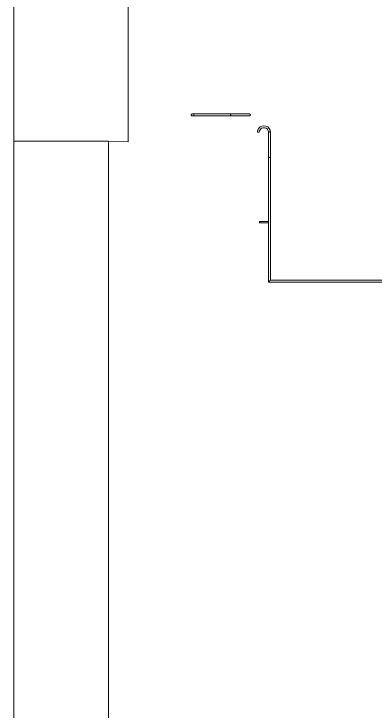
# Model space of a CAD drawing. Header units: inches. Extents: x -3803 to -1421, y -3454 to -210.
# Drawn here: x -3803 to -3529, y -2407 to -1876 of the extents above; entities that cross this region are included whole.
import ezdxf

# ---------------------------------------------------------------- set-up
doc = ezdxf.new("R2010")
doc.units = ezdxf.units.IN
doc.header["$MEASUREMENT"] = 0
doc.layers.add('A-FLOR', color=192, linetype='Continuous', lineweight=13)
doc.layers.add('A-FLOR-HRAL', color=11, linetype='Continuous', lineweight=13)

# ---------------------------------------------------------------- blocks, each defined once
blk = doc.blocks.new('Railings 19 - Railings 1-518759-DIMENSION PLAN - LEVEL 2 _579_ - 2__ - CAD')
at = {"layer": 'A-FLOR-HRAL', "lineweight": 9}
for p, q in [((-3609.73, -1966.49), (-3609.73, -1985.75)), ((-3608.23, -1985.75), (-3608.23, -1966.49)), ((-3609.73, -1985.75), (-3609.73, -2080.5)), ((-3609.7, -1985.75), (-3608.23, -1985.75)), ((-3608.23, -2079), (-3608.23, -1985.75)), ((-3519.42, -2079), (-3608.23, -2079)), ((-3519.42, -2079), (-3519.42, -2080.5)), ((-3516.42, -2079), (-3519.42, -2079)), ((-3519.42, -2079.75), (-3519.42, -2079)), ((-3452.05, -2079), (-3516.42, -2079)), ((-3342.4, -2079), (-3452.05, -2079)), ((-3609.73, -2080.5), (-3519.42, -2080.5)), ((-3519.42, -2080.5), (-3519.42, -2079.75)), ((-3519.42, -2080.5), (-3516.42, -2080.5)), ((-3516.42, -2080.5), (-3452.05, -2080.5)), ((-3452.05, -2080.5), (-3342.4, -2080.5))]:
    blk.add_line(p, q, dxfattribs=at)
at = {"layer": 'A-FLOR-HRAL', "lineweight": 9, "flags": 128}
for points in [[(-3618.17, -1966.49), (-3617.92, -1964.95), (-3617.21, -1963.55), (-3616.11, -1962.45), (-3614.71, -1961.74), (-3613.17, -1961.49), (-3611.62, -1961.74), (-3610.23, -1962.45), (-3609.12, -1963.55), (-3608.41, -1964.95), (-3608.17, -1966.49)], [(-3608.17, -1966.49), (-3608.41, -1964.95), (-3609.12, -1963.55), (-3610.23, -1962.45), (-3611.62, -1961.74), (-3613.17, -1961.49), (-3614.71, -1961.74), (-3616.11, -1962.45), (-3617.21, -1963.55), (-3617.92, -1964.95), (-3618.17, -1966.49)], [(-3616.67, -1966.49), (-3616.69, -1966.49), (-3616.77, -1966.49), (-3616.89, -1966.49), (-3617.04, -1966.49), (-3617.22, -1966.49), (-3617.42, -1966.49), (-3617.61, -1966.49), (-3617.79, -1966.49), (-3617.95, -1966.49), (-3618.07, -1966.49), (-3618.14, -1966.49), (-3618.17, -1966.49)], [(-3609.67, -1966.49), (-3609.88, -1965.29), (-3610.49, -1964.24), (-3611.42, -1963.46), (-3612.56, -1963.04), (-3613.78, -1963.04), (-3614.92, -1963.46), (-3615.85, -1964.24), (-3616.46, -1965.29), (-3616.67, -1966.49)], [(-3616.67, -1966.49), (-3616.46, -1965.29), (-3615.85, -1964.24), (-3614.92, -1963.46), (-3613.78, -1963.04), (-3612.56, -1963.04), (-3611.42, -1963.46), (-3610.49, -1964.24), (-3609.88, -1965.29), (-3609.67, -1966.49)], [(-3608.17, -1966.49), (-3608.19, -1966.49), (-3608.27, -1966.49), (-3608.39, -1966.49), (-3608.54, -1966.49)]]:
    blk.add_lwpolyline(points, dxfattribs=at)
at = {"layer": 'A-FLOR-HRAL', "lineweight": 9}
for centre, start, end in [((-3617.42, -1965.74), 141.988, 180), ((-3617.42, -1965.74), 180, 201.311), ((-3608.92, -1985.69), 0, 27.8741), ((-3608.92, -1985.69), 337.6154, 0), ((-3516.42, -2079.69), 70.3959, 112.3846), ((-3452.17, -2079.69), 67.6154, 120), ((-3346.67, -2079.69), 67.6154, 112.3846)]:
    blk.add_arc(centre, 0.75, start, end, dxfattribs=at)
for centre, start_param, end_param in [((-3608.98, -1966.49), 1.570796, 3.141593), ((-3608.98, -1966.49), 1.047198, 1.570796), ((-3608.98, -1985.75), 1.570796, 3.141593), ((-3608.98, -1985.75), 0, 1.570796)]:
    blk.add_ellipse(centre, major_axis=(0.75, 0), ratio=0.351681, start_param=start_param, end_param=end_param, dxfattribs=at)
for points, knots in [([(-3608.23, -2079), (-3608.23, -2079), (-3608.24, -2079.01), (-3608.29, -2079.05), (-3608.33, -2079.1), (-3608.37, -2079.14), (-3608.42, -2079.19), (-3608.46, -2079.23), (-3608.52, -2079.29), (-3608.59, -2079.36), (-3608.65, -2079.42), (-3608.69, -2079.46), (-3608.74, -2079.51), (-3608.79, -2079.56), (-3608.83, -2079.6), (-3608.88, -2079.65), (-3608.93, -2079.7), (-3608.98, -2079.75), (-3609.03, -2079.8), (-3609.08, -2079.85), (-3609.13, -2079.9), (-3609.17, -2079.94), (-3609.22, -2079.99), (-3609.27, -2080.04), (-3609.31, -2080.08), (-3609.36, -2080.13), (-3609.4, -2080.17), (-3609.45, -2080.22), (-3609.5, -2080.27), (-3609.54, -2080.31), (-3609.59, -2080.36), (-3609.63, -2080.4), (-3609.68, -2080.44), (-3609.72, -2080.49), (-3609.73, -2080.5), (-3609.73, -2080.5)], [0, 0, 0, 0, 0.083333, 0.125, 0.166667, 0.208333, 0.229167, 0.25, 0.291667, 0.333333, 0.354167, 0.375, 0.395833, 0.416667, 0.4375, 0.458333, 0.479167, 0.5, 0.520833, 0.541667, 0.5625, 0.583333, 0.604167, 0.625, 0.645833, 0.666667, 0.6875, 0.708333, 0.75, 0.770833, 0.791667, 0.833333, 0.875, 0.916667, 1, 1, 1, 1]), ([(-3516.58, -2079.75), (-3516.58, -2079.62), (-3516.57, -2079.42), (-3516.54, -2079.21), (-3516.5, -2079.09), (-3516.46, -2079.02), (-3516.43, -2079), (-3516.42, -2079)], [0, 0, 0, 0, 0.1666667, 0.25, 0.3333333, 0.4166667, 0.5, 0.5, 0.5, 0.5]), ([(-3452.21, -2079.75), (-3452.21, -2079.62), (-3452.2, -2079.42), (-3452.17, -2079.21), (-3452.13, -2079.09), (-3452.09, -2079.02), (-3452.06, -2079), (-3452.05, -2079)], [0, 0, 0, 0, 0.1666667, 0.25, 0.3333333, 0.4166667, 0.5, 0.5, 0.5, 0.5])]:
    blk.add_open_spline(points, degree=3, knots=knots, dxfattribs=at)
for points in [[(-3516.42, -2080.5), (-3516.43, -2080.5), (-3516.46, -2080.48), (-3516.5, -2080.41), (-3516.54, -2080.29), (-3516.56, -2080.13), (-3516.58, -2079.95), (-3516.58, -2079.82), (-3516.58, -2079.75)], [(-3452.05, -2080.5), (-3452.06, -2080.5), (-3452.09, -2080.48), (-3452.13, -2080.41), (-3452.17, -2080.29), (-3452.19, -2080.13), (-3452.21, -2079.95), (-3452.21, -2079.82), (-3452.21, -2079.75)]]:
    blk.add_open_spline(points, degree=3, dxfattribs=at)
blk = doc.blocks.new('Railings 23 - Railings 1-519224-DIMENSION PLAN - LEVEL 2 _579_ - 2__ - CAD')
at = {"layer": 'A-FLOR-HRAL', "lineweight": 9}
for p, q in [((-3736.62, -1831.17), (-3743.12, -1831.17)), ((-3743.12, -1832.42), (-3736.62, -1832.42)), ((-3736.62, -1832.42), (-3736.62, -1831.17)), ((-3736.23, -1831.17), (-3736.62, -1831.17)), ((-3736.62, -1832.42), (-3736.23, -1832.42)), ((-3736.23, -1832.42), (-3736.23, -1831.17))]:
    blk.add_line(p, q, dxfattribs=at)
blk = doc.blocks.new('Railing - Railing-3433058-DIMENSION PLAN - LEVEL 2 _579_ - 2__ - CAD')
at = {"layer": 'A-FLOR-HRAL', "lineweight": 9}
for p, q in [((-3666.33, -1952.49), (-3667.74, -1952.49)), ((-3667.74, -1953.99), (-3666.33, -1953.99)), ((-3638.33, -1952.49), (-3666.33, -1952.49)), ((-3666.33, -1953.99), (-3638.33, -1953.99)), ((-3629.49, -1952.49), (-3638.33, -1952.49)), ((-3638.33, -1953.99), (-3629.49, -1953.99)), ((-3624.24, -1952.49), (-3629.49, -1952.49)), ((-3629.49, -1953.99), (-3624.24, -1953.99))]:
    blk.add_line(p, q, dxfattribs=at)
for points, knots in [([(-3667.74, -1953.99), (-3667.8, -1953.99), (-3667.9, -1953.98), (-3668.02, -1953.94), (-3668.1, -1953.9), (-3668.15, -1953.87), (-3668.21, -1953.83), (-3668.26, -1953.79), (-3668.3, -1953.74), (-3668.34, -1953.69), (-3668.39, -1953.62), (-3668.43, -1953.53), (-3668.47, -1953.41), (-3668.49, -1953.24), (-3668.47, -1953.08), (-3668.43, -1952.96), (-3668.39, -1952.87), (-3668.34, -1952.8), (-3668.3, -1952.75), (-3668.26, -1952.7), (-3668.19, -1952.65), (-3668.13, -1952.6), (-3668.07, -1952.57), (-3668.01, -1952.54), (-3667.9, -1952.51), (-3667.8, -1952.49), (-3667.74, -1952.49)], [0, 0, 0, 0, 0.083333, 0.125, 0.166667, 0.1875, 0.208333, 0.25, 0.270833, 0.291667, 0.333333, 0.375, 0.416667, 0.5, 0.583333, 0.625, 0.666667, 0.708333, 0.729167, 0.75, 0.791667, 0.833333, 0.854167, 0.875, 0.916667, 1, 1, 1, 1]), ([(-3666.33, -1952.49), (-3666.35, -1952.49), (-3666.37, -1952.51), (-3666.41, -1952.59), (-3666.44, -1952.71), (-3666.47, -1952.92), (-3666.49, -1953.24), (-3666.47, -1953.57), (-3666.44, -1953.78), (-3666.41, -1953.9), (-3666.37, -1953.98), (-3666.35, -1953.99), (-3666.33, -1953.99)], [-1, -1, -1, -1, -0.916667, -0.833333, -0.75, -0.666667, -0.5, -0.333333, -0.25, -0.166667, -0.083333, 0, 0, 0, 0]), ([(-3638.33, -1953.99), (-3638.34, -1953.99), (-3638.37, -1953.98), (-3638.41, -1953.9), (-3638.44, -1953.78), (-3638.47, -1953.57), (-3638.49, -1953.24), (-3638.47, -1952.85), (-3638.42, -1952.61), (-3638.37, -1952.51), (-3638.34, -1952.49), (-3638.33, -1952.49)], [0, 0, 0, 0, 0.083333, 0.166667, 0.25, 0.333333, 0.5, 0.666667, 0.833333, 0.916667, 1, 1, 1, 1]), ([(-3624.24, -1953.99), (-3624.17, -1953.99), (-3624.07, -1953.98), (-3623.95, -1953.94), (-3623.87, -1953.9), (-3623.82, -1953.87), (-3623.77, -1953.83), (-3623.72, -1953.79), (-3623.67, -1953.74), (-3623.63, -1953.69), (-3623.58, -1953.62), (-3623.54, -1953.53), (-3623.5, -1953.41), (-3623.48, -1953.24), (-3623.5, -1953.08), (-3623.54, -1952.96), (-3623.58, -1952.87), (-3623.63, -1952.8), (-3623.67, -1952.75), (-3623.72, -1952.7), (-3623.78, -1952.65), (-3623.85, -1952.6), (-3623.9, -1952.57), (-3623.96, -1952.54), (-3624.07, -1952.51), (-3624.17, -1952.49), (-3624.24, -1952.49)], [0, 0, 0, 0, 0.083333, 0.125, 0.166667, 0.1875, 0.208333, 0.25, 0.270833, 0.291667, 0.333333, 0.375, 0.416667, 0.5, 0.583333, 0.625, 0.666667, 0.708333, 0.729167, 0.75, 0.791667, 0.833333, 0.854167, 0.875, 0.916667, 1, 1, 1, 1])]:
    blk.add_open_spline(points, degree=3, knots=knots, dxfattribs=at)

msp = doc.modelspace()

# ---------------------------------------------------------------- linework, layer by layer
at = {"layer": 'A-FLOR', "lineweight": 20}
for p, q in [((-3803.4, -2629.09), (-3803.4, -1442.04)), ((-3716.4, -1812.74), (-3716.4, -1973.77)), ((-3731.4, -1973.35), (-3731.4, -2629.09)), ((-3716.4, -1973.77), (-3731.4, -1973.35))]:
    msp.add_line(p, q, dxfattribs=at)
at = {"layer": 'A-FLOR'}
msp.add_line((-3731.4, -1973.35), (-3803.4, -1973.35), dxfattribs=at)

# ---------------------------------------------------------------- block references
at = {"layer": 'A-FLOR-HRAL', "lineweight": 9}
for name in ['Railing - Railing-3433058-DIMENSION PLAN - LEVEL 2 _579_ - 2__ - CAD', 'Railings 19 - Railings 1-518759-DIMENSION PLAN - LEVEL 2 _579_ - 2__ - CAD']:
    msp.add_blockref(name, (0, 0), dxfattribs=at)
at = {"layer": 'A-FLOR-HRAL', "lineweight": 9, "rotation": 180}
msp.add_blockref('Railings 23 - Railings 1-519224-DIMENSION PLAN - LEVEL 2 _579_ - 2__ - CAD', (-7352.82, -3866.68), dxfattribs=at)

doc.saveas('drawing.dxf')
